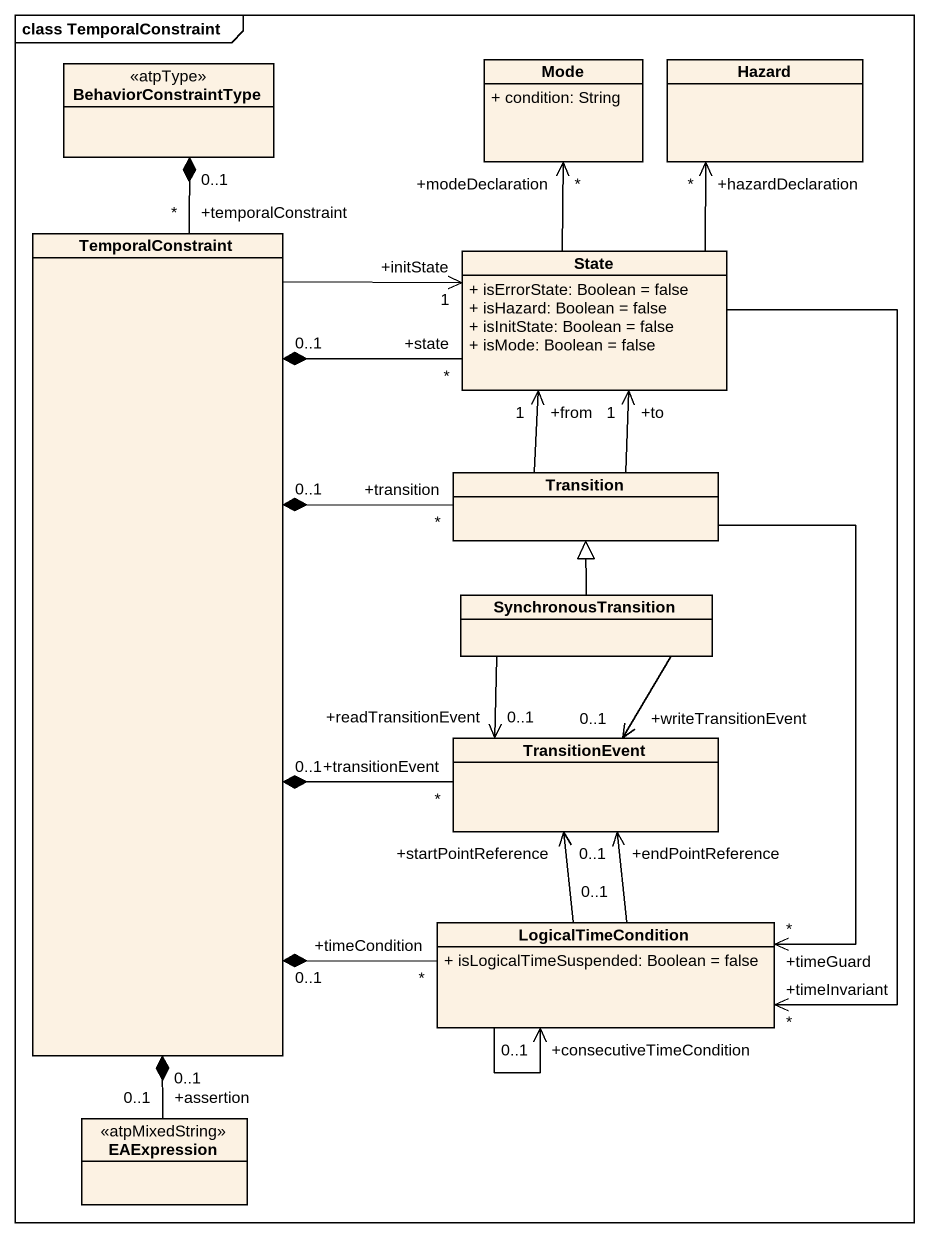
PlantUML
@startuml
mainframe class TemporalConstraint
hide circle
hide empty members
skinparam classAttributeIconSize 0
class BehaviorConstraintType <<atpType>>
class Mode {
  + condition: String
}
class Hazard
class TemporalConstraint
class "State" as State_ {
  + isErrorState: Boolean = false
  + isHazard: Boolean = false
  + isInitState: Boolean = false
  + isMode: Boolean = false
}
class Transition
class SynchronousTransition
class TransitionEvent
class LogicalTimeCondition {
  + isLogicalTimeSuspended: Boolean = false
}
class EAExpression <<atpMixedString>>
TemporalConstraint "+temporalConstraint\n*" -up-* "0..1" BehaviorConstraintType
TemporalConstraint "0..1" *-up- "+state\n*" State_
TemporalConstraint -up-> "+initState\n1" State_
TemporalConstraint "0..1" *-right- "+transition\n*" Transition
TemporalConstraint "0..1" *-right- "+transitionEvent\n*" TransitionEvent
State_ -up-> "+modeDeclaration\n*" Mode
State_ -up-> "+hazardDeclaration\n*" Hazard
State_ --> "+timeInvariant\n*" LogicalTimeCondition
Transition -up-> "+from\n1" State_
Transition -up-> "+to\n1" State_
Transition --> "+timeGuard\n*" LogicalTimeCondition
SynchronousTransition -up-|> Transition
SynchronousTransition --> "+writeTransitionEvent\n0..1" TransitionEvent
SynchronousTransition --> "+readTransitionEvent\n0..1" TransitionEvent
LogicalTimeCondition "+timeCondition\n*" -up-* "0..1" TemporalConstraint
LogicalTimeCondition -up-> "+startPointReference\n0..1" TransitionEvent
LogicalTimeCondition -up-> "+endPointReference\n0..1" TransitionEvent
LogicalTimeCondition --> "+consecutiveTimeCondition\n0..1" LogicalTimeCondition
EAExpression "+assertion\n0..1" -up-* "0..1" TemporalConstraint
@enduml
